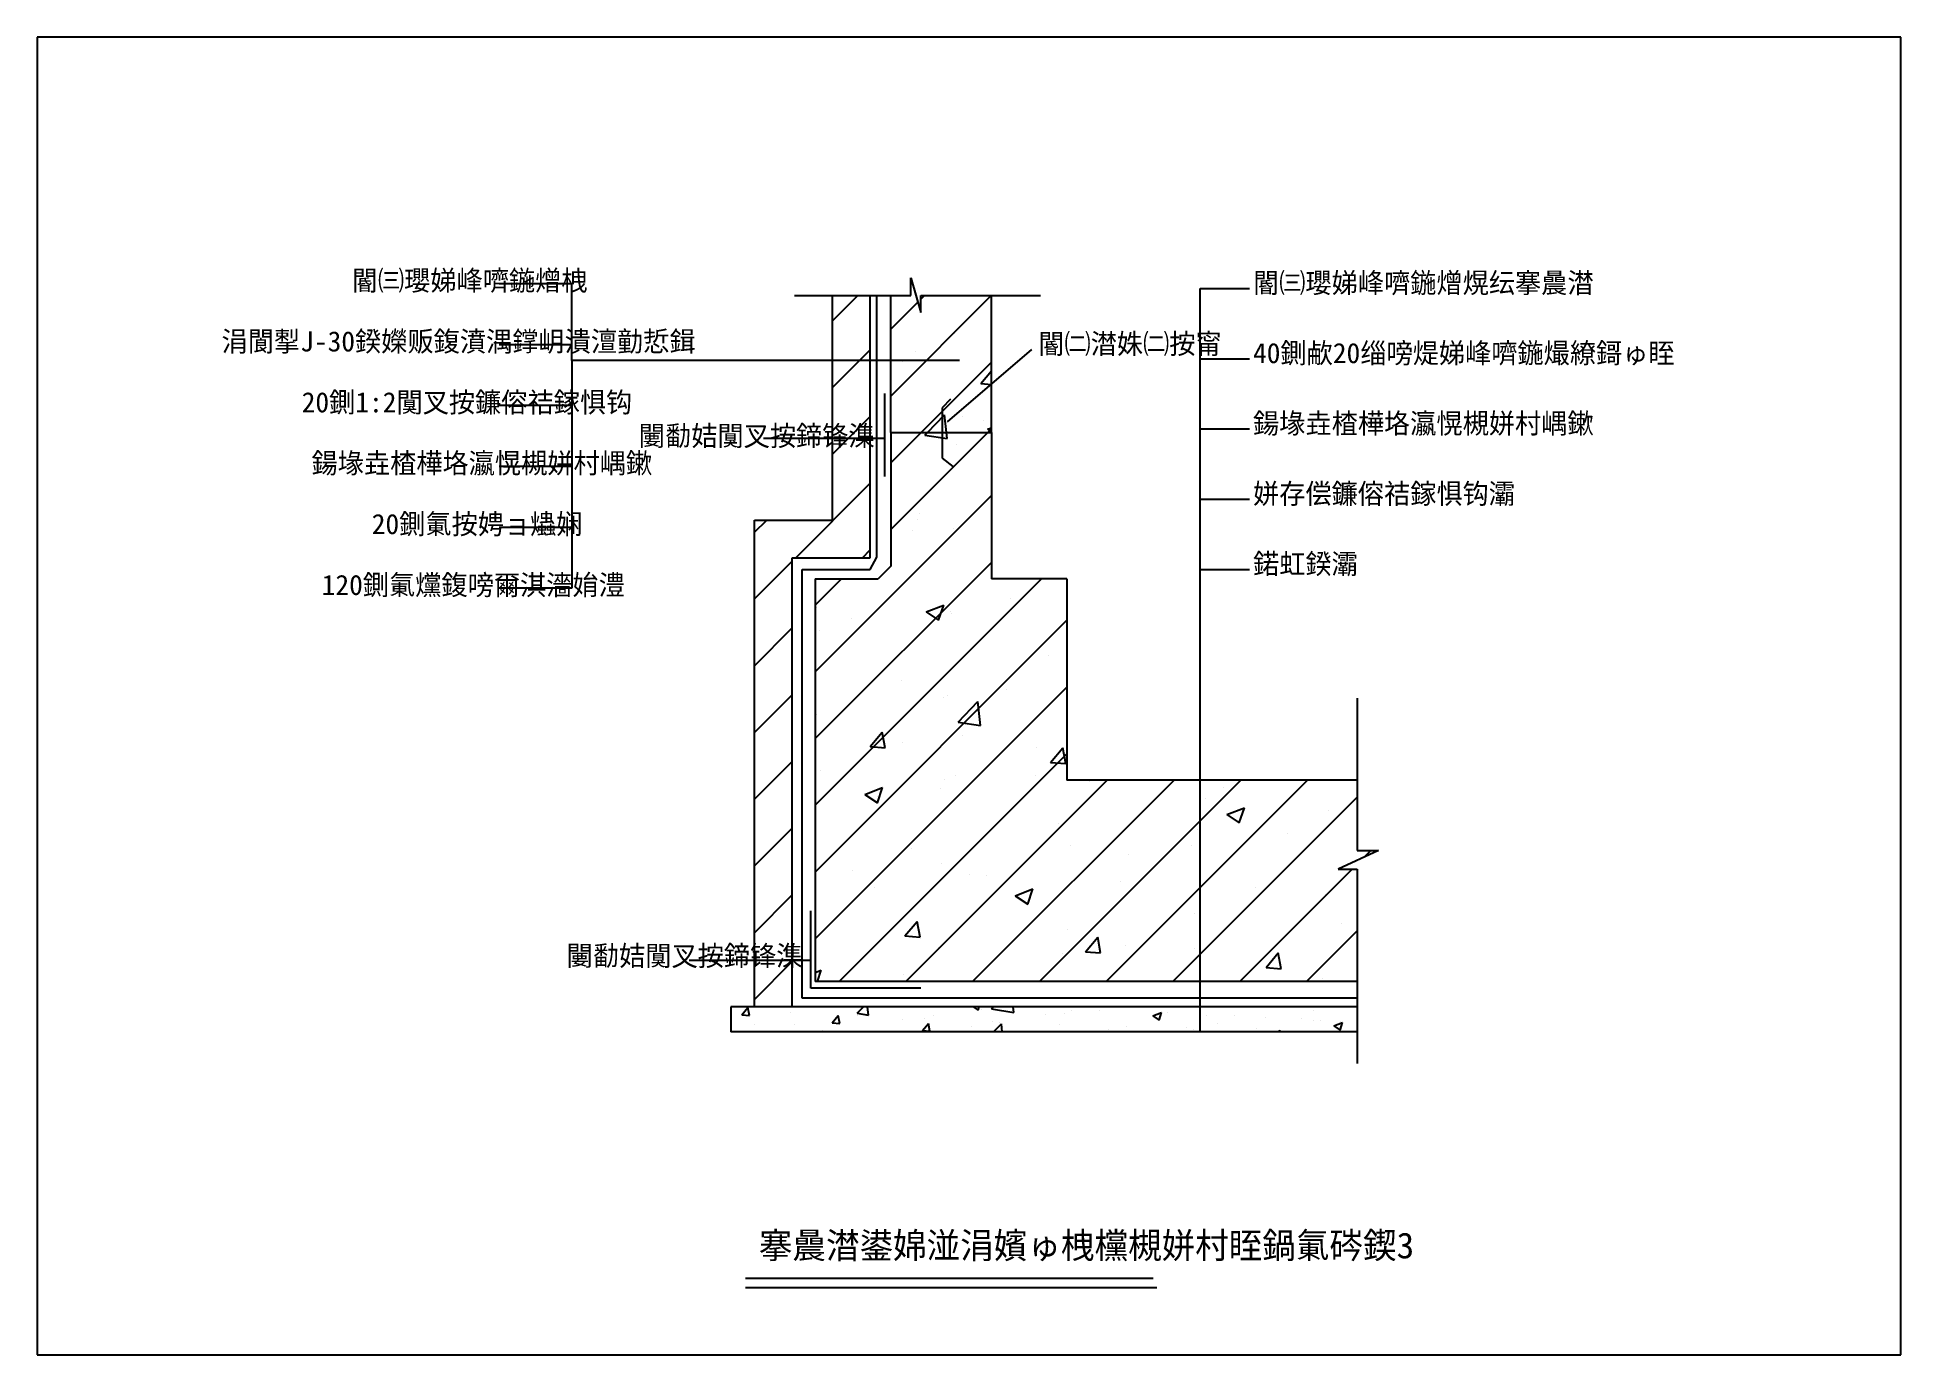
# Model space of a CAD drawing. Header units: metres. Extents: x 0 to 260, y 0 to 184.
import ezdxf

# ---------------------------------------------------------------- set-up
doc = ezdxf.new("R2010")
doc.units = ezdxf.units.M

msp = doc.modelspace()

# ---------------------------------------------------------------- linework, layer by layer
for p, q in [((259.82, 183.71), (0, 183.71)), ((0, 183.71), (0, 0)), ((259.82, 0), (259.82, 183.71)), ((74.55, 149.33), (64.42, 149.33)), ((74.55, 138.63), (74.55, 149.33)), ((121.79, 147.7), (121.79, 150.16)), ((121.79, 150.16), (123.2, 145.34)), ((162.15, 148.68), (169.01, 148.68)), ((162.15, 45.01), (162.15, 148.68)), ((105.6, 147.7), (121.79, 147.7)), ((110.88, 116.39), (110.88, 147.7)), ((110.88, 144.18), (114.4, 147.7)), ((116.15, 111.13), (116.15, 147.7)), ((117.07, 111.23), (117.07, 147.7)), ((119, 128.61), (119, 147.7)), ((119, 133.68), (133.01, 147.7)), ((119, 142.99), (122.78, 146.78)), ((123.2, 145.34), (123.2, 147.7)), ((123.2, 147.7), (139.9, 147.7)), ((123.2, 147.2), (123.71, 147.7)), ((133.04, 128.61), (133.04, 147.7)), ((74.55, 140.84), (64.42, 140.84)), ((119.08, 141.23), (119.08, 141.23)), ((127.87, 142.38), (127.87, 142.38)), ((128.6, 138.63), (74.55, 138.63)), ((74.55, 138.63), (74.55, 106.88)), ((110.88, 134.88), (116.15, 140.14)), ((120.64, 138.48), (120.64, 138.48)), ((122.5, 139.93), (122.5, 139.93)), ((123.23, 128.61), (133.04, 138.42)), ((138.61, 140.19), (126.87, 130.07)), ((128.6, 138.63), (128.6, 138.63)), ((162.15, 138.88), (169.01, 138.88)), ((131.55, 135.41), (133.04, 137.18)), ((131.55, 135.41), (133.04, 135.28)), ((118.19, 122.46), (118.19, 134.04)), ((127.34, 133.24), (126.15, 132.04)), ((74.55, 132.35), (64.42, 132.35)), ((110.88, 125.57), (116.15, 130.83)), ((124.12, 128.61), (126.48, 131.07)), ((126.15, 132.04), (126.15, 125.03)), ((126.76, 128.61), (126.48, 131.07)), ((129.05, 130.78), (129.05, 130.78)), ((131.93, 130.29), (131.93, 130.29)), ((118.19, 127.78), (101.24, 127.78)), ((119, 128.61), (133.04, 128.61)), ((119, 128.61), (119, 109.95)), ((119, 124.38), (123.23, 128.61)), ((119, 115.07), (132.54, 128.61)), ((123.74, 128.22), (124.12, 128.61)), ((123.74, 128.22), (126.86, 127.74)), ((126.86, 127.74), (126.76, 128.61)), ((132.48, 129.05), (133.04, 129.26)), ((132.48, 129.05), (133.04, 128.67)), ((132.54, 128.61), (133.04, 129.11)), ((133.04, 128.61), (133.04, 108.19)), ((162.15, 129.09), (169.01, 129.09)), ((126.15, 125.03), (127.64, 123.84)), ((128.18, 126.94), (128.18, 126.94)), ((74.55, 123.86), (64.42, 123.86)), ((105.75, 111.13), (116.15, 121.53)), ((108.47, 95.23), (133.04, 119.8)), ((123.07, 117.28), (123.07, 117.28)), ((162.15, 119.29), (169.01, 119.29)), ((74.55, 115.37), (64.42, 115.37)), ((100.01, 111.13), (100.01, 116.39)), ((100.01, 116.39), (110.88, 116.39)), ((100.01, 114.7), (101.71, 116.39)), ((121.99, 114.98), (121.99, 114.98)), ((122.7, 116.45), (122.7, 116.45)), ((127.75, 115.26), (127.75, 115.26)), ((115.06, 111.13), (116.15, 112.22)), ((100.01, 48.52), (100.01, 111.13)), ((100.01, 105.39), (105.27, 110.65)), ((105.27, 48.52), (105.27, 111.13)), ((105.27, 111.13), (116.15, 111.13)), ((106.64, 109.49), (116.14, 109.49)), ((106.64, 49.73), (106.64, 109.49)), ((108.47, 85.92), (133.04, 110.49)), ((116.14, 109.49), (117.07, 111.23)), ((119, 109.95), (117.24, 108.19)), ((162.15, 109.5), (169.01, 109.5)), ((74.55, 106.88), (64.42, 106.88)), ((108.47, 108.19), (117.24, 108.19)), ((108.47, 108.19), (108.47, 52.03)), ((108.47, 104.54), (112.12, 108.19)), ((108.47, 76.62), (140.04, 108.19)), ((143.57, 108.19), (133.04, 108.19)), ((143.57, 108.19), (143.57, 80.11)), ((108.68, 104.15), (108.68, 104.15)), ((123.94, 103.59), (126.4, 104.54)), ((125.68, 102.42), (126.4, 104.54)), ((135.63, 105.52), (135.63, 105.52)), ((100.01, 96.08), (105.27, 101.35)), ((108.47, 67.31), (143.57, 102.41)), ((113.46, 102.6), (113.46, 102.6)), ((123.94, 103.59), (125.68, 102.42)), ((127.32, 103.57), (127.32, 103.57)), ((127.42, 103.36), (127.42, 103.36)), ((109.09, 100.94), (109.09, 100.94)), ((141.01, 97.55), (141.01, 97.55)), ((120.54, 94.04), (120.54, 94.04)), ((100.01, 86.77), (105.27, 92.04)), ((108.47, 58), (143.57, 93.1)), ((126.4, 91.68), (126.4, 91.68)), ((126.9, 91.89), (126.9, 91.89)), ((128.4, 88.22), (131.13, 91.07)), ((131.52, 87.73), (131.13, 91.07)), ((135.18, 92.83), (135.18, 92.83)), ((184.05, 91.54), (184.05, 70.31)), ((108.67, 89.26), (108.67, 89.26)), ((116.11, 84.81), (117.8, 86.82)), ((118.21, 84.62), (117.8, 86.82)), ((128.4, 88.22), (131.52, 87.73)), ((128.95, 86.33), (128.95, 86.33)), ((111.81, 52.03), (143.57, 83.79)), ((116.11, 84.81), (118.21, 84.62)), ((120.58, 85.43), (120.58, 85.43)), ((139.32, 84.63), (139.32, 84.63)), ((141.29, 82.6), (142.98, 84.62)), ((143.39, 82.42), (142.98, 84.62)), ((100.01, 77.47), (105.27, 82.73)), ((108.48, 82.82), (108.48, 82.82)), ((109.25, 81.5), (109.25, 81.5)), ((127.98, 80.71), (127.98, 80.71)), ((139.24, 80.74), (139.24, 80.74)), ((141.29, 82.6), (143.39, 82.42)), ((115.4, 78.14), (117.86, 79.08)), ((115.4, 78.14), (117.14, 76.96)), ((117.14, 76.96), (117.86, 79.08)), ((121.11, 52.03), (149.19, 80.11)), ((125.95, 78.99), (125.95, 78.99)), ((126.47, 80.2), (126.47, 80.2)), ((130.42, 52.03), (158.5, 80.11)), ((139.73, 52.03), (167.81, 80.11)), ((184.05, 80.11), (143.57, 80.11)), ((146.72, 79.92), (146.72, 79.92)), ((149.04, 52.03), (177.12, 80.11)), ((165.46, 79.13), (165.46, 79.13)), ((117.16, 77.83), (117.16, 77.83)), ((158.34, 52.03), (184.05, 77.74)), ((162.82, 77.56), (162.82, 77.56)), ((165.84, 75.33), (168.3, 76.27)), ((167.59, 74.15), (168.3, 76.27)), ((180.02, 75.87), (180.02, 75.87)), ((100.01, 68.16), (105.27, 73.42)), ((142.35, 74.05), (142.35, 74.05)), ((161.79, 73.24), (161.79, 73.24)), ((165.84, 75.33), (167.59, 74.15)), ((121.88, 70.53), (121.88, 70.53)), ((144.06, 70.99), (144.06, 70.99)), ((160.96, 70.97), (160.96, 70.97)), ((174.26, 72.72), (174.26, 72.72)), ((186.99, 70.31), (181.39, 67.7)), ((184.05, 70.31), (186.99, 70.31)), ((185, 69.39), (185.93, 70.31)), ((113.6, 67.58), (113.6, 67.58)), ((126.04, 68.52), (126.04, 68.52)), ((152.18, 69.81), (152.18, 69.81)), ((167.65, 52.03), (183.32, 67.7)), ((181.39, 67.7), (184.05, 67.7)), ((184.05, 67.7), (184.05, 40.6)), ((116.72, 65.15), (116.72, 65.15)), ((130.01, 66.9), (130.01, 66.9)), ((132.34, 66.79), (132.34, 66.79)), ((151.07, 66), (151.07, 66)), ((169.81, 65.21), (169.81, 65.21)), ((100.01, 58.85), (105.27, 64.12)), ((136.35, 64.01), (138.81, 64.95)), ((136.35, 64.01), (138.09, 62.83)), ((138.09, 62.83), (138.81, 64.95)), ((179.6, 64.18), (179.6, 64.18)), ((107.84, 51.13), (107.84, 61.91)), ((120.98, 58.4), (122.67, 60.42)), ((123.08, 58.22), (122.67, 60.42)), ((161.37, 61.55), (161.37, 61.55)), ((181.84, 60.13), (181.84, 60.13)), ((120.98, 58.4), (123.08, 58.22)), ((143.64, 59.3), (143.64, 59.3)), ((146.16, 56.2), (147.85, 58.22)), ((148.26, 56.02), (147.85, 58.22)), ((165.02, 58.88), (165.02, 58.88)), ((176.96, 52.03), (184.05, 59.12)), ((107.84, 54.97), (90.89, 54.97)), ((100.01, 49.55), (105.27, 54.81)), ((125.62, 56.83), (125.62, 56.83)), ((142.94, 55.97), (142.94, 55.97)), ((146.16, 56.2), (148.26, 56.02)), ((151.73, 57.13), (151.73, 57.13)), ((161.37, 56.62), (161.37, 56.62)), ((171.33, 54), (173.03, 56.02)), ((173.43, 53.82), (173.03, 56.02)), ((108.47, 53.31), (109.31, 53.63)), ((184.05, 52.03), (108.47, 52.03)), ((108.78, 52.03), (109.31, 53.63)), ((120.78, 53.05), (120.78, 53.05)), ((140.9, 53.1), (140.9, 53.1)), ((171.33, 54), (173.43, 53.82)), ((179.17, 52.5), (179.17, 52.5)), ((184.05, 49.73), (106.64, 49.73)), ((123.19, 51.13), (107.84, 51.13)), ((184.05, 48.52), (96.7, 48.52)), ((96.7, 48.52), (96.7, 45.01)), ((98.24, 47.41), (99.09, 48.41)), ((98.24, 47.41), (99.29, 47.31)), ((98.31, 47.24), (98.31, 47.24)), ((99.29, 47.31), (99.09, 48.41)), ((105.01, 47.69), (105.01, 47.69)), ((110.83, 46.3), (111.68, 47.31)), ((111.88, 46.21), (111.68, 47.31)), ((114.32, 47.61), (115.2, 48.52)), ((114.32, 47.61), (115.88, 47.37)), ((114.38, 47.29), (114.38, 47.29)), ((115.88, 47.37), (115.75, 48.52)), ((115.87, 47.83), (115.87, 47.83)), ((123.75, 46.89), (123.75, 46.89)), ((124.99, 47.29), (124.99, 47.29)), ((130.51, 48.52), (131.2, 48.06)), ((131.2, 48.06), (131.35, 48.52)), ((131.64, 48.17), (131.64, 48.17)), ((133.05, 48.22), (133.34, 48.52)), ((133.05, 48.22), (136.17, 47.73)), ((136.17, 47.73), (136.08, 48.52)), ((138.78, 48.46), (138.78, 48.46)), ((140.54, 47.49), (140.54, 47.49)), ((143.21, 47.62), (143.21, 47.62)), ((143.21, 47.62), (143.21, 47.62)), ((144.24, 48.06), (144.24, 48.06)), ((148.15, 48.06), (148.15, 48.06)), ((155.55, 47.25), (156.77, 47.72)), ((155.55, 47.25), (156.42, 46.66)), ((156.42, 46.66), (156.77, 47.72)), ((157.52, 47.67), (157.52, 47.67)), ((162.98, 47.27), (162.98, 47.27)), ((166.89, 47.27), (166.89, 47.27)), ((171.27, 47.07), (171.27, 47.07)), ((176.26, 46.88), (176.26, 46.88)), ((177.96, 47.95), (177.96, 47.95)), ((184.05, 45.01), (96.7, 45.01)), ((99.97, 46.08), (99.97, 46.08)), ((105.63, 46.08), (105.63, 46.08)), ((109.51, 45.26), (109.51, 45.26)), ((110.83, 46.3), (111.88, 46.21)), ((120.6, 46.71), (120.6, 46.71)), ((123.42, 45.2), (124.26, 46.21)), ((123.42, 45.2), (124.47, 45.11)), ((124.47, 45.11), (124.26, 46.21)), ((125.08, 45.07), (125.08, 45.07)), ((125.19, 45.15), (125.19, 45.15)), ((130.31, 45.74), (130.31, 45.74)), ((133.12, 46.5), (133.12, 46.5)), ((133.34, 45.01), (134.42, 46.13)), ((134.2, 46.38), (134.2, 46.38)), ((134.55, 45.01), (134.42, 46.13)), ((136.77, 45.01), (136.85, 45.11)), ((136.87, 45.01), (136.85, 45.11)), ((142.48, 46.1), (142.48, 46.1)), ((149.32, 45.4), (149.32, 45.4)), ((151.85, 45.71), (151.85, 45.71)), ((155.79, 45.03), (155.79, 45.03)), ((160.23, 45.62), (160.23, 45.62)), ((161.22, 45.31), (161.22, 45.31)), ((164.62, 46.2), (164.62, 46.2)), ((169.99, 45.45), (169.99, 45.45)), ((173.01, 45.01), (173.24, 45.26)), ((173.27, 45.01), (173.24, 45.26)), ((177.95, 46.62), (177.95, 46.62)), ((178.85, 46.58), (178.85, 46.58)), ((180.77, 45.84), (182, 46.31)), ((180.77, 45.84), (181.64, 45.25)), ((181.64, 45.25), (182, 46.31)), ((181.71, 46.48), (181.71, 46.48)), ((98.74, 10.66), (155.57, 10.66)), ((98.74, 9.36), (156.12, 9.36)), ((0, 0), (259.82, 0))]:
    msp.add_line(p, q)

# ---------------------------------------------------------------- texts
for s, height, p in [('閽㈢瓔娣峰嚌鍦熷栧', 2.81, (43.85, 148.39)), ('閽㈢瓔娣峰嚌鍦熷熀纭搴曟澘', 2.81, (169.51, 148.06)), ('涓閬揧J-30鍨嬫贩鍑濆湡鐣岄潰澶勭悊鍓', 2.81, (25.7, 139.9)), ('閽㈡澘姝㈡按甯', 2.81, (139.57, 139.57)), ('40鍘欳20缁嗙煶娣峰嚌鍦熶繚鎶ゅ眰', 2.81, (169.51, 138.27)), ('20鍘1:2闃叉按鐮傛祮鎵惧钩', 2.81, (36.87, 131.41)), ('闄勫姞闃叉按鍗锋潗', 2.81, (83.87, 126.73)), ('鍚堟垚楂樺垎瀛愰槻姘村嵎鏉', 2.81, (169.51, 128.47)), ('鍚堟垚楂樺垎瀛愰槻姘村嵎鏉', 2.81, (38.24, 122.92)), ('姘存偿鐮傛祮鎵惧钩灞', 2.81, (169.51, 118.67)), ('20鍘氭按娉ョ爞娴', 2.81, (46.64, 114.43)), ('鍩虹鍨灞', 2.81, (169.51, 108.88)), ('120鍘氭爣鍑嗙爾淇濇姢澧', 2.81, (39.66, 105.94)), ('闄勫姞闃叉按鍗锋潗', 2.81, (73.81, 54.23)), ('搴曟澘鍙婂湴涓嬪ゅ栧欓槻姘村眰鍋氭硶鍥3', 3.6, (100.61, 13.44))]:
    msp.add_text(s, height=height).set_placement(p)

doc.saveas('drawing.dxf')
